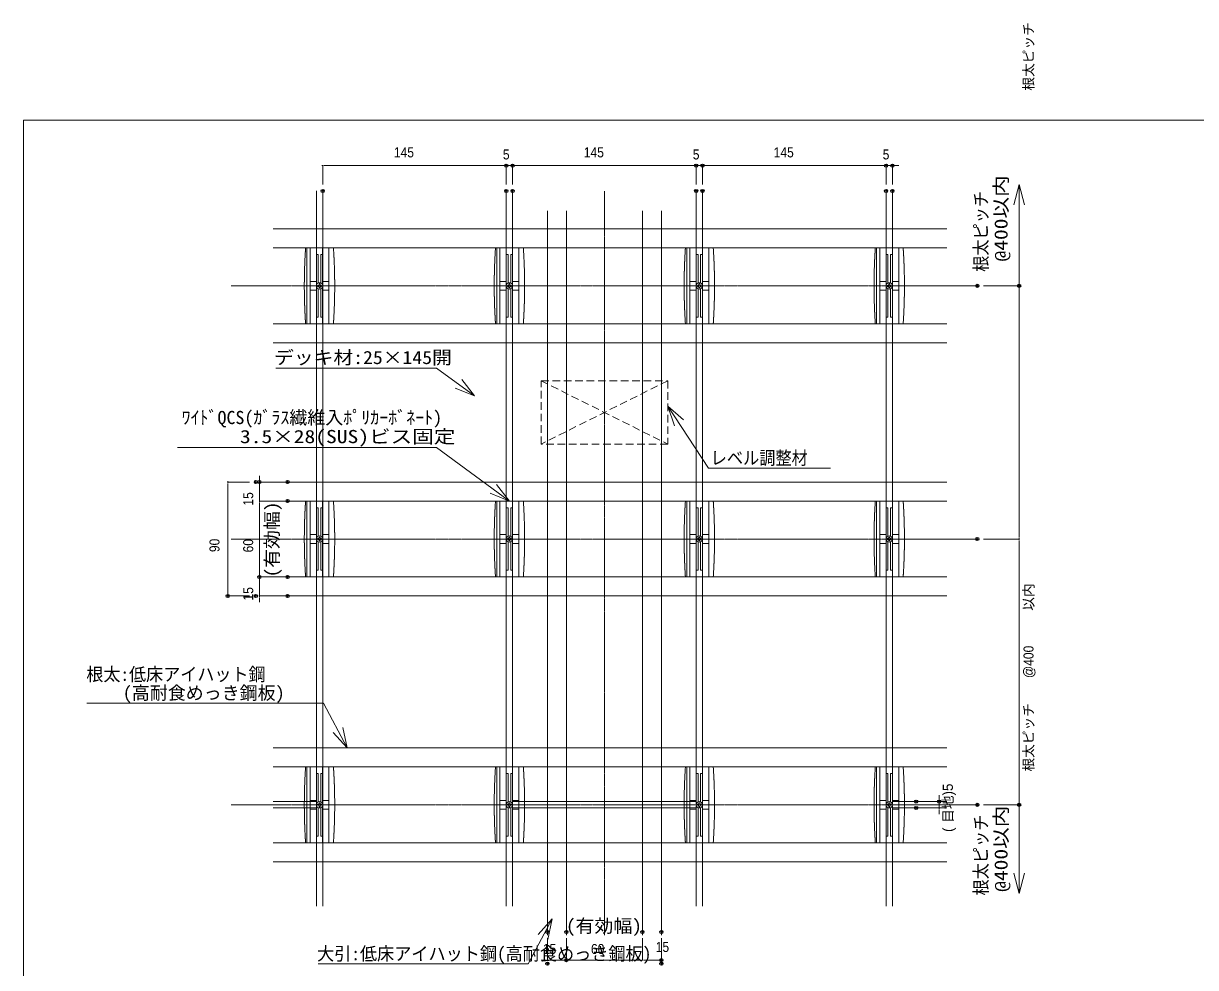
# Model space of a CAD drawing. Units: millimetres, scale not verified. Extents: x -4750 to 4750, y -3000 to 3000.
# Drawn here: x 2500 to 3426, y 763 to 1509 of the extents above; entities that cross this region are included whole.
import ezdxf
from ezdxf.enums import TextEntityAlignment as Align

# ---------------------------------------------------------------- set-up
doc = ezdxf.new("R2010")
doc.units = ezdxf.units.MM
doc.header["$LTSCALE"] = 5
doc.header["$PDMODE"] = 32
doc.header["$PDSIZE"] = 2.5
for name, pattern in [('CHAIN1', [8, 5, -1, 1, -1]), ('DASHED1', [1.8, 1.2, -0.6]), ('LONG_DASHED1', [7, 6, -1])]:
    doc.linetypes.add(name, pattern=pattern)
for name, color, linetype, lineweight in [('0-0_デッキ', 7, 'Continuous', 9), ('0-1_束', 7, 'Continuous', 9), ('0-2_根太', 7, 'Continuous', 9), ('0-4_0', 7, 'Continuous', 9), ('0-5_図枠', 7, 'Continuous', 9), ('0-6_文字', 7, 'Continuous', 9), ('0-7_寸法', 7, 'Continuous', 9), ('0-A_WQCS', 7, 'Continuous', 9), ('0-B_大引', 7, 'DASHED1', 9)]:
    doc.layers.add(name, color=color, linetype=linetype, lineweight=lineweight)
doc.layers.add('0-9_Defpoints', color=7, linetype='Continuous')
doc.styles.add('Osaka', font='')
doc.styles.add('ＭＳ ゴシック', font='')
doc.styles.get('Osaka').set_extended_font_data('Osaka')
doc.styles.get('ＭＳ ゴシック').set_extended_font_data('MS Gothic')

# ---------------------------------------------------------------- blocks, each defined once
blk = doc.blocks.new('グループ-1')
at = {"layer": '0-2_根太', "linetype": 'DASHED1'}
for p, q in [((83344.6, 186.8), (93986.8, 186.8)), ((83344.6, -113.2), (93986.8, -113.2)), ((83344.6, -1313.2), (93986.8, -1313.2)), ((83344.6, -1613.2), (93986.8, -1613.2))]:
    blk.add_line(p, q, dxfattribs=at)
at = {"layer": '0-2_根太', "linetype": 'CHAIN1'}
blk.add_line((82682, -713.2), (94467.3, -713.2), dxfattribs=at)
blk = doc.blocks.new('グループ-2-1')
at = {"layer": '0-2_根太', "linetype": 'DASHED1'}
for p, q in [((83344.6, 4386.8), (93986.8, 4386.8)), ((83344.6, 4086.8), (93986.8, 4086.8)), ((83344.6, 2886.8), (93986.8, 2886.8)), ((83344.6, 2586.8), (93986.8, 2586.8))]:
    blk.add_line(p, q, dxfattribs=at)
at = {"layer": '0-2_根太', "linetype": 'CHAIN1'}
blk.add_line((82682, 3486.8), (94467.3, 3486.8), dxfattribs=at)
blk = doc.blocks.new('グループ-3-1')
at = {"layer": '0-2_根太', "linetype": 'DASHED1'}
for p, q in [((83344.6, 8386.8), (93986.8, 8386.8)), ((83344.6, 8086.8), (93986.8, 8086.8)), ((83344.6, 6886.8), (93986.8, 6886.8)), ((83344.6, 6586.8), (93986.8, 6586.8))]:
    blk.add_line(p, q, dxfattribs=at)
at = {"layer": '0-2_根太', "linetype": 'CHAIN1'}
blk.add_line((82682, 7486.8), (94467.3, 7486.8), dxfattribs=at)
blk = doc.blocks.new('_DOT')
at = {"layer": '0-4_0'}
for p, q in [((-10, 0), (-20, 0)), ((-5, 0), (5, 0))]:
    blk.add_line(p, q, dxfattribs=at)
blk = doc.blocks.new('グループ-25-1')
at = {"layer": '0-A_WQCS'}
blk.add_line((8, -19.6), (8, -31.2), dxfattribs=at)
for points in [[(-19.6, -8), (-31.2, -8), (-31.2, 8), (-19.6, 8)], [(-8, 19.6), (-8, 31.3), (8, 31.3), (8, 19.6)], [(19.6, 8), (31.3, 8), (31.3, -8), (19.6, -8)], [(8, -31.2), (-8, -31.2), (-8, -19.6)]]:
    blk.add_lwpolyline(points, dxfattribs=at)
blk.add_circle((0, 0), 50, dxfattribs=at)
for centre, start, end in [((-19.6, 19.6), 270, 0), ((19.6, 19.6), 180, 270), ((-19.6, -19.6), 0, 90), ((19.6, -19.6), 90, 180)]:
    blk.add_arc(centre, 11.6, start, end, dxfattribs=at)
blk = doc.blocks.new('グループ-26-1')
at = {"layer": '0-A_WQCS'}
blk.add_blockref('グループ-25-1', (0, 0), dxfattribs=at)
blk = doc.blocks.new('グループ-27-1')
at = {"layer": '0-A_WQCS', "linetype": 'DASHED1'}
for p, q in [((220, 600), (-220, 600)), ((-200, 596.7), (-200, -596.7)), ((-149.8, 600), (-149.8, -600)), ((149.8, -600), (149.8, 600)), ((-49.8, 70), (-149.8, 70)), ((49.8, 70), (149.8, 70)), ((-49.8, -70), (-149.8, -70)), ((49.8, -70), (149.8, -70)), ((220, -600), (-220, -600))]:
    blk.add_line(p, q, dxfattribs=at)
at = {"layer": '0-A_WQCS', "linetype": 'LONG_DASHED1'}
for p, q in [((-49.8, 600), (-49.8, 14.9)), ((49.8, 14.9), (49.8, 600)), ((-49.8, 494.2), (-20, 494.2)), ((-20, 48), (-20, 494.2)), ((20, 494.2), (20, 48)), ((20, 494.2), (49.8, 494.2)), ((-49.8, -14.9), (-49.8, -600)), ((-20, -494.2), (-20, -48)), ((20, -48), (20, -494.2)), ((49.8, -600), (49.8, -14.9)), ((-20, -494.2), (-49.8, -494.2)), ((49.8, -494.2), (20, -494.2))]:
    blk.add_line(p, q, dxfattribs=at)
at = {"layer": '0-A_WQCS'}
for p, q in [((-49.8, 600), (50.2, 600)), ((50.2, -600), (-49.8, -600))]:
    blk.add_line(p, q, dxfattribs=at)
at = {"layer": '0-A_WQCS', "linetype": 'DASHED1'}
for centre, start, end in [((8770, 0), 176.1817, 183.8183), ((-8770, 0), 0, 3.8183), ((-8770, 0), 356.1817, 0)]:
    blk.add_arc(centre, 9010, start, end, dxfattribs=at)
at = {"layer": '0-A_WQCS'}
blk.add_blockref('グループ-26-1', (0, 0), dxfattribs=at)
blk = doc.blocks.new('グループ-28-1')
at = {"layer": '0-A_WQCS'}
blk.add_blockref('グループ-27-1', (0, 0), dxfattribs=at)
blk = doc.blocks.new('WQCS2016平')
at = {"layer": '0-A_WQCS'}
blk.add_blockref('グループ-28-1', (0, 0), dxfattribs=at)
blk = doc.blocks.new('グループ-210-1')
at = {"layer": '0-B_大引', "linetype": 'CHAIN1'}
blk.add_line((88576.9, -2771), (88576.9, 8986.8), dxfattribs=at)
at = {"layer": '0-B_大引'}
for p, q in [((87676.9, -2771), (87676.9, 8676.5)), ((87976.9, -2771), (87976.9, 8676.5)), ((89176.9, -2771), (89176.9, 8676.5)), ((89476.9, -2771), (89476.9, 8676.5))]:
    blk.add_line(p, q, dxfattribs=at)

msp = doc.modelspace()

# ---------------------------------------------------------------- linework, layer by layer
at = {"layer": '0-0_デッキ'}
for p, q in [((2731.346, 894.155), (2731.346, 1376.655)), ((2736.346, 811.655), (2736.346, 1376.655)), ((2881.346, 811.655), (2881.346, 1376.655)), ((2886.346, 894.155), (2886.346, 1376.655)), ((3031.346, 894.155), (3031.346, 1376.655)), ((3036.346, 811.655), (3036.346, 1376.655)), ((3181.346, 811.655), (3181.346, 1376.655)), ((3186.346, 894.155), (3186.346, 1376.655)), ((2731.346, 894.155), (2731.346, 1039.155)), ((2886.346, 894.155), (2886.346, 1039.155)), ((3031.346, 894.155), (3031.346, 1039.155)), ((2697.232, 894.155), (2731.346, 894.155)), ((2731.346, 889.155), (2697.232, 889.155)), ((2731.346, 811.655), (2731.346, 889.155)), ((2886.346, 894.155), (3031.346, 894.155)), ((2886.346, 811.655), (2886.346, 889.155)), ((3031.346, 889.155), (2886.346, 889.155)), ((3031.346, 811.655), (3031.346, 889.155)), ((3229.341, 894.155), (3186.346, 894.155)), ((3186.346, 811.655), (3186.346, 889.155)), ((3186.346, 889.155), (3229.341, 889.155))]:
    msp.add_line(p, q, dxfattribs=at)
at = {"layer": '0-1_束', "linetype": 'DASHED1'}
for p, q in [((2908.846, 1226.655), (3008.846, 1176.655)), ((3008.846, 1226.655), (2908.846, 1176.655))]:
    msp.add_line(p, q, dxfattribs=at)
msp.add_lwpolyline([(2908.846, 1226.655), (3008.846, 1226.655), (3008.846, 1176.655), (2908.846, 1176.655)], close=True, dxfattribs=at)
at = {"layer": '0-5_図枠'}
msp.add_lwpolyline([(2500, 1432.499), (4500, 1432.499), (4500, 132.499), (2500, 132.499)], close=True, dxfattribs=at)
at = {"layer": '0-6_文字'}
for p, q in [((2826.341, 1236.688), (2699.329, 1236.688)), ((2826.341, 1236.688), (2856.357, 1214.652)), ((3041.015, 1157.594), (3008.846, 1206.595)), ((2826.341, 1173.873), (2621.73, 1173.873)), ((2826.341, 1173.873), (2883.846, 1131.655)), ((3137.349, 1157.594), (3041.015, 1157.594)), ((2736.973, 972.082), (2550.108, 972.082)), ((2736.973, 972.082), (2755.747, 936.655)), ((2898.725, 766.022), (2917.499, 801.449)), ((2898.725, 766.022), (2732.783, 766.022))]:
    msp.add_line(p, q, dxfattribs=at)
for points in [[(2846.238, 1227.603), (2856.357, 1214.652), (2841.118, 1220.808)], [(3014.197, 1191.055), (3008.846, 1206.595), (3021.25, 1195.812)], [(2873.728, 1144.606), (2883.846, 1131.655), (2868.608, 1137.811)], [(2752.33, 952.731), (2755.747, 936.655), (2744.75, 948.868)], [(2906.502, 789.236), (2917.499, 801.449), (2914.082, 785.374)]]:
    msp.add_lwpolyline(points, dxfattribs=at)
at = {"layer": '0-7_寸法'}
for p, q in [((2736.346, 1381.655), (2736.346, 1396.655)), ((2738.85, 1396.655), (2878.842, 1396.655)), ((2878.842, 1396.655), (2876.339, 1396.655)), ((2881.346, 1381.655), (2881.346, 1396.655)), ((2881.346, 1396.655), (2886.346, 1396.655)), ((2881.346, 1381.655), (2881.346, 1396.655)), ((2886.346, 1381.655), (2886.346, 1396.655)), ((2886.346, 1381.655), (2886.346, 1396.655)), ((2888.85, 1396.655), (3028.842, 1396.655)), ((2888.85, 1396.655), (2891.354, 1396.655)), ((3028.842, 1396.655), (3026.339, 1396.655)), ((3031.346, 1381.655), (3031.346, 1396.655)), ((3031.346, 1381.655), (3031.346, 1396.655)), ((3031.346, 1396.655), (3036.346, 1396.655)), ((3036.346, 1381.655), (3036.346, 1396.655)), ((3036.346, 1381.655), (3036.346, 1396.655)), ((3038.85, 1396.655), (3178.842, 1396.655)), ((3038.85, 1396.655), (3041.354, 1396.655)), ((3178.842, 1396.655), (3176.339, 1396.655)), ((3181.346, 1381.655), (3181.346, 1396.655)), ((3181.346, 1381.655), (3181.346, 1396.655)), ((3181.346, 1396.655), (3186.346, 1396.655)), ((3186.346, 1381.655), (3186.346, 1396.655)), ((3188.85, 1396.655), (3191.354, 1396.655)), ((3286.404, 1301.655), (3286.404, 1381.655)), ((3258.367, 1301.655), (3286.404, 1301.655)), ((3286.404, 1104.159), (3286.404, 1299.151)), ((2686.352, 1149.159), (2686.352, 1151.662)), ((2678.637, 1146.655), (2661.352, 1146.655)), ((2661.352, 1144.151), (2661.352, 1059.159)), ((2703.637, 1146.655), (2686.352, 1146.655)), ((2686.352, 1131.655), (2686.352, 1146.655)), ((2703.637, 1131.655), (2686.352, 1131.655)), ((2703.637, 1131.655), (2686.352, 1131.655)), ((2686.352, 1129.151), (2686.352, 1074.159)), ((2686.352, 1129.151), (2686.352, 1126.647)), ((3258.367, 1101.655), (3286.404, 1101.655)), ((3258.367, 1101.655), (3286.404, 1101.655)), ((3286.404, 1099.151), (3286.404, 894.159)), ((2686.352, 1074.159), (2686.352, 1076.662)), ((2703.637, 1071.655), (2686.352, 1071.655)), ((2703.637, 1071.655), (2686.352, 1071.655)), ((2686.352, 1056.655), (2686.352, 1071.655)), ((2678.637, 1056.655), (2661.352, 1056.655)), ((2703.637, 1056.655), (2686.352, 1056.655)), ((2686.352, 1054.151), (2686.352, 1051.647)), ((3223.275, 896.659), (3223.275, 899.162)), ((3210.08, 894.155), (3223.275, 894.155)), ((3210.08, 889.155), (3223.275, 889.155)), ((3223.275, 889.155), (3223.275, 894.155)), ((3258.367, 891.655), (3286.404, 891.655)), ((3286.404, 891.655), (3286.404, 821.655)), ((3223.275, 886.651), (3223.275, 884.147)), ((2913.846, 786.2), (2913.846, 768.914)), ((2928.846, 786.2), (2928.846, 768.914)), ((2928.846, 786.2), (2928.846, 768.914)), ((2988.846, 786.2), (2988.846, 768.914)), ((2988.846, 786.2), (2988.846, 768.914)), ((3003.846, 786.2), (3003.846, 768.914)), ((2911.342, 768.914), (2908.839, 768.914)), ((2913.846, 768.914), (2928.846, 768.914)), ((2986.342, 768.914), (2931.35, 768.914)), ((2931.35, 768.914), (2933.854, 768.914)), ((2991.35, 768.914), (3001.342, 768.914))]:
    msp.add_line(p, q, dxfattribs=at)
for points in [[(3282.15, 1365.78), (3286.404, 1381.655), (3290.657, 1365.78)], [(3290.657, 837.53), (3286.404, 821.655), (3282.15, 837.53)]]:
    msp.add_lwpolyline(points, dxfattribs=at)
at = {"layer": '0-9_Defpoints'}
for p in [(2881.346, 1396.655), (2886.346, 1396.655), (3031.346, 1396.655), (3036.346, 1396.655), (3181.346, 1396.655), (3186.346, 1396.655), (2736.346, 1376.655), (2881.346, 1376.655), (2886.346, 1376.655), (3031.346, 1376.655), (3036.346, 1376.655), (3181.346, 1376.655), (3186.346, 1376.655), (3253.367, 1301.655), (3286.404, 1301.655), (2683.637, 1146.655), (2686.352, 1146.655), (2708.637, 1146.655), (2708.637, 1131.655), (3253.367, 1101.655), (2686.352, 1071.655), (2708.637, 1071.655), (2661.352, 1056.655), (2683.637, 1056.655), (2708.637, 1056.655), (3205.08, 894.155), (3205.08, 889.155), (3223.275, 894.155), (3253.367, 891.655), (3286.404, 891.655), (2913.846, 791.2), (2928.846, 791.2), (2988.846, 791.2), (3003.846, 791.2), (2928.846, 768.914), (3003.846, 768.914), (2913.846, 766.2), (3003.846, 766.2)]:
    msp.add_point(p, dxfattribs=at)

# ---------------------------------------------------------------- block references
at = {"layer": '0-2_根太', "xscale": 0.05, "yscale": 0.05}
for name in ['グループ-3-1', 'グループ-2-1', 'グループ-1']:
    msp.add_blockref(name, (-1470, 927.316), dxfattribs=at)
at = {"layer": '0-7_寸法', "xscale": 0.1251862, "yscale": 0.1251862}
for p, rotation in [((2736.346, 1396.655), 180), ((2886.346, 1396.655), 180), ((2886.346, 1396.655), 180), ((3036.346, 1396.655), 180), ((3036.346, 1396.655), 180), ((3186.346, 1396.655), 180), ((3286.404, 1301.655), 90), ((2686.352, 1146.655), 270), ((2661.352, 1146.655), 90), ((2686.352, 1131.655), 90), ((2686.352, 1131.655), 90), ((3286.404, 1101.655), 270), ((3286.404, 1101.655), 90), ((2686.352, 1071.655), 270), ((2686.352, 1071.655), 270), ((2661.352, 1056.655), 270), ((2686.352, 1056.655), 90), ((3223.275, 894.155), 270), ((3223.275, 889.155), 90), ((3286.404, 891.655), 270), ((2928.846, 768.914), 180), ((2928.846, 768.914), 180), ((2988.846, 768.914), 180)]:
    msp.add_blockref('_DOT', p, dxfattribs=dict(at, rotation=rotation))
for p in [(2881.346, 1396.655), (2881.346, 1396.655), (3031.346, 1396.655), (3031.346, 1396.655), (3181.346, 1396.655), (3181.346, 1396.655), (2913.846, 768.914), (2988.846, 768.914), (3003.846, 768.914)]:
    msp.add_blockref('_DOT', p, dxfattribs=at)
at = {"layer": '0-A_WQCS', "xscale": 0.05, "yscale": 0.05}
for p in [(2733.846, 1301.655), (2883.846, 1301.655), (3033.846, 1301.655), (3183.846, 1301.655), (2733.846, 1101.655), (2883.846, 1101.655), (3033.846, 1101.655), (3183.846, 1101.655), (2733.846, 891.655), (2883.846, 891.655), (3033.846, 891.655), (3183.846, 891.655)]:
    msp.add_blockref('WQCS2016平', p, dxfattribs=at)
at = {"layer": '0-B_大引', "xscale": 0.05, "yscale": 0.05}
msp.add_blockref('グループ-210-1', (-1470, 927.316), dxfattribs=at)

# ---------------------------------------------------------------- texts
at = {"layer": '0-6_文字', "style": 'ＭＳ ゴシック'}
for s, height, width, p in [('デッキ材:25×145開', 10.41, 1.1, (2697.951, 1236.748)), ('3.5×28(SUS)ビス固定', 10.41, 1.2, (2671, 1174.275)), ('レベル調整材', 10.41, 0.9, (3042.833, 1157.397)), ('根太:低床アイハット鋼', 10.41, 0.95, (2549.667, 986.454)), ('大引:低床アイハット鋼(高耐食めっき鋼板)', 10.45, 0.95, (2731.903, 765.684))]:
    msp.add_text(s, height=height, dxfattribs=dict(at, width=width)).set_placement(p, align=Align.BOTTOM_LEFT)
for s, p in [('ﾜｲﾄﾞQCS(ｶﾞﾗｽ繊維入ﾎﾟﾘｶｰﾎﾞﾈｰﾄ)', (2624.886, 1189.311)), ('\u3000\u3000(高耐食めっき鋼板)', (2550.108, 971.744))]:
    msp.add_text(s, height=10.41, dxfattribs=at).set_placement(p, align=Align.BOTTOM_LEFT)
at = {"layer": '0-7_寸法', "style": 'Osaka'}
for s, p in [('根太ピッチ', (3300.179, 1455.928)), ('以内', (3300.179, 1044.998)), ('根太ピッチ', (3300.179, 917.956)), ('目地)5', (3236.451, 877.43)), ('(', (3236.451, 870.191))]:
    msp.add_text(s, height=7.918, rotation=90, dxfattribs=at).set_placement(p, align=Align.BOTTOM_LEFT)
at = {"layer": '0-7_寸法'}
for s, height, style, width, p in [('145', 7.918, 'Osaka', 0.9, (2792.558, 1400.781)), ('5', 7.918, 'Osaka', 0.9, (2878.675, 1399.155)), ('145', 7.918, 'Osaka', 0.9, (2942.558, 1400.781)), ('5', 7.918, 'Osaka', 0.9, (3028.675, 1399.155)), ('145', 7.918, 'Osaka', 0.9, (3092.558, 1400.781)), ('5', 7.918, 'Osaka', 0.9, (3178.675, 1399.155)), ('(有効幅)', 10.45, 'ＭＳ ゴシック', 1.05, (2928.556, 787.63)), ('15', 7.918, 'Osaka', 0.9, (2910.229, 771.414)), ('60', 7.918, 'Osaka', 0.9, (2948.246, 771.414)), ('15', 7.918, 'Osaka', 0.9, (2999.395, 773.04))]:
    msp.add_text(s, height=height, dxfattribs=dict(at, style=style, width=width)).set_placement(p, align=Align.BOTTOM_LEFT)
for s, height, style, width, p in [('@400以内', 10.41, 'ＭＳ ゴシック', 1.2, (3280.437, 1320.881)), ('根太ピッチ', 10.41, 'ＭＳ ゴシック', 0.9, (3264.595, 1312.761)), ('15', 7.918, 'Osaka', 0.9, (2683.852, 1128.037)), ('(有効幅)', 10.45, 'ＭＳ ゴシック', 1.05, (2704.605, 1071.364)), ('90', 7.918, 'Osaka', 0.9, (2657.226, 1091.313)), ('60', 7.918, 'Osaka', 0.9, (2683.852, 1091.054)), ('15', 7.918, 'Osaka', 0.9, (2683.852, 1053.037)), (' @400', 7.918, 'Osaka', 0.9, (3300.179, 989.152)), ('@400以内', 10.41, 'ＭＳ ゴシック', 1.2, (3280.437, 822.881)), ('根太ピッチ', 10.41, 'ＭＳ ゴシック', 0.9, (3264.595, 819.993))]:
    msp.add_text(s, height=height, rotation=90, dxfattribs=dict(at, style=style, width=width)).set_placement(p, align=Align.BOTTOM_LEFT)

doc.saveas('drawing.dxf')
